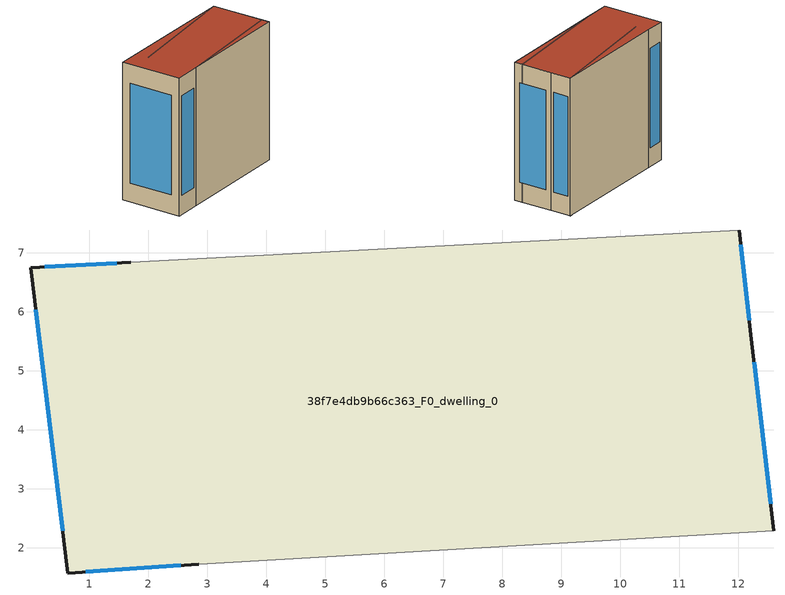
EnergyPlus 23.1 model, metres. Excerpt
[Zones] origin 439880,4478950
38f7e4db9b66c363_F0_dwelling_0
 floor ground (EU_floor_Construction): 12.02,7.39 12.22,5.61 12.6,2.29 2.86,1.72 0.64,1.58 0.01,6.75 1.7,6.84 z0
 wall outside (EU_wall_Construction): 12.6,2.29 12.22,5.61 12.02,7.39 / 1.7,6.84 0.01,6.75 0.64,1.58 2.86,1.72 z0:12
 wall adiabatic (EU_wall_Construction): 12.02,7.39 1.7,6.84 / 2.86,1.72 12.6,2.29 z0:12
 window (EU_Window_Construction): 12.19,5.86 12.05,7.14 / 12.55,2.75 12.27,5.15 / 0.94,1.6 2.55,1.7 / 0.09,6.03 0.55,2.29 / 1.47,6.83 0.24,6.76 z1.67:10.33
 roof outside (EU_roof_Construction): 12.6,2.29 12.22,5.61 12.02,7.39 1.7,6.84 0.01,6.75 0.64,1.58 2.86,1.72 z12
shading: 2.86,1.72 12.52,2.99 / 12.02,7.39 1.89,5.72 z0:12
[Building]
EU S2 Campaign: North Axis=0; Terrain=City; Solar Distribution=FullExterior
[Site:Location]
Madrid: Latitude=40.5; Longitude=-3.5; Time Zone=1; Elevation=609
[SizingPeriod:WeatherFileDays]
AnnualSizingPeriod: Begin Month=1; Begin Day of Month=1; End Month=12; End Day of Month=31; Day of Week for Start Day=Monday; Use Weather File Daylight Saving Period=No; Use Weather File Rain and Snow Indicators=No
[MATERIAL]
EU_InternalMass_Material: Roughness=MediumRough; Thickness=0.1; Conductivity=1; Density=1800; Specific Heat=900; Thermal Absorptance=0.9; Solar Absorptance=0.7; Visible Absorptance=0.7
[MATERIAL:NOMASS] Roughness=MediumRough; Thermal Absorptance=0.9; Solar Absorptance=0.7; Visible Absorptance=0.7
Name | Thermal Resistance
EU_wall_NoMass | 1.60022
EU_roof_NoMass | 1.57597
EU_floor_NoMass | 0.470652
[WINDOWMATERIAL:SIMPLEGLAZINGSYSTEM]
EU_Window_SimpleGlazing: UFactor=3.28802; Solar Heat Gain Coefficient=0.85; Visible Transmittance=0.85
[CONSTRUCTION]
EU_wall_Construction: EU_wall_NoMass
EU_roof_Construction: EU_roof_NoMass
EU_floor_Construction: EU_floor_NoMass
EU_Window_Construction: EU_Window_SimpleGlazing
EU_InternalMass_Construction: EU_InternalMass_Material
[ZONE]
38f7e4db9b66c363_F0_dwelling_0: Type=1; Multiplier=1; Ceiling Height=autocalculate; Volume=742.698; Floor Area=autocalculate; Part of Total Floor Area=Yes
[INTERNALMASS]
38f7e4db9b66c363_F0_dwelling_0_EU_InternalMass: Construction=EU_InternalMass_Construction; Zone or ZoneList=38f7e4db9b66c363_F0_dwelling_0; Surface Area=61.8916
[OTHEREQUIPMENT]
EU_Step8_InternalGain_38f7e4db9b66c363_F0_dwelling_0_f000: Fuel Type=Electricity; Zone or ZoneList or Space or SpaceList=38f7e4db9b66c363_F0_dwelling_0; Schedule=EU_Step8_GainSchedule_38f7e4db9b66c363_F0_dwelling_0_f000; Design Level Calculation Method=Watts/Area; Power per Zone Floor Area=1; Fraction Latent=0; Fraction Radiant=0; Fraction Lost=0; Carbon Dioxide Generation Rate=0; EndUse Subcategory=EU_Step8_InternalGains
[ZONEVENTILATION:DESIGNFLOWRATE]
EU_ConstantAir_38f7e4db9b66c363_F0_dwelling_0: Zone or ZoneList or Space or SpaceList=38f7e4db9b66c363_F0_dwelling_0; Schedule=EU_AlwaysOn; Design Flow Rate Calculation Method=AirChanges/Hour; Air Changes per Hour=0.480704; Ventilation Type=Natural; Fan Pressure Rise=0; Fan Total Efficiency=1; Constant Term Coefficient=1; Temperature Term Coefficient=0; Velocity Term Coefficient=0; Velocity Squared Term Coefficient=0; Minimum Indoor Temperature=-100; Maximum Indoor Temperature=100; Delta Temperature=-100; Minimum Outdoor Temperature=-100; Maximum Outdoor Temperature=100; Maximum Wind Speed=40
[HVACTEMPLATE:THERMOSTAT]
EU_HeatOnly_38f7e4db9b66c363_F0_dwelling_0: Constant Heating Setpoint=20; Constant Cooling Setpoint=50
[HVACTEMPLATE:ZONE:IDEALLOADSAIRSYSTEM]
38f7e4db9b66c363_F0_dwelling_0: Template Thermostat=EU_HeatOnly_38f7e4db9b66c363_F0_dwelling_0; System Availability Schedule=EU_AlwaysOn; Maximum Heating Supply Air Temperature=50; Minimum Cooling Supply Air Temperature=13; Maximum Heating Supply Air Humidity Ratio=0.0156; Minimum Cooling Supply Air Humidity Ratio=0.0077; Heating Limit=NoLimit; Cooling Limit=NoLimit; Heating Availability Schedule=EU_AlwaysOn; Cooling Availability Schedule=EU_CoolingOff; Dehumidification Control Type=ConstantSensibleHeatRatio; Cooling Sensible Heat Ratio=0.7; Dehumidification Setpoint=60; Humidification Control Type=None; Humidification Setpoint=30; Outdoor Air Method=None; Outdoor Air Flow Rate per Person=0.00944; Outdoor Air Flow Rate per Zone Floor Area=0; Outdoor Air Flow Rate per Zone=0; Demand Controlled Ventilation Type=None; Outdoor Air Economizer Type=NoEconomizer; Heat Recovery Type=None; Sensible Heat Recovery Effectiveness=0.7; Latent Heat Recovery Effectiveness=0.65
[SIZING:ZONE]
38f7e4db9b66c363_F0_dwelling_0: Zone Cooling Design Supply Air Temperature Input Method=SupplyAirTemperature; Zone Cooling Design Supply Air Temperature=13; Zone Heating Design Supply Air Temperature Input Method=SupplyAirTemperature; Zone Heating Design Supply Air Temperature=50; Zone Cooling Design Supply Air Humidity Ratio=0.008; Zone Heating Design Supply Air Humidity Ratio=0.008; Cooling Design Air Flow Method=DesignDay; Cooling Design Air Flow Rate=0; Cooling Minimum Air Flow per Zone Floor Area=0.000762; Cooling Minimum Air Flow=0; Cooling Minimum Air Flow Fraction=0.2; Heating Design Air Flow Method=DesignDay; Heating Design Air Flow Rate=0; Heating Maximum Air Flow per Zone Floor Area=0.002032; Heating Maximum Air Flow=0.141576; Heating Maximum Air Flow Fraction=0.3; Account for Dedicated Outdoor Air System=No; Dedicated Outdoor Air System Control Strategy=NeutralSupplyAir; Dedicated Outdoor Air Low Setpoint Temperature for Design=autosize; Dedicated Outdoor Air High Setpoint Temperature for Design=autosize; Zone Load Sizing Method=Sensible Load Only No Latent Load; Zone Latent Cooling Design Supply Air Humidity Ratio Input Method=HumidityRatioDifference; Zone Cooling Design Supply Air Humidity Ratio Difference=0.005; Zone Latent Heating Design Supply Air Humidity Ratio Input Method=HumidityRatioDifference; Zone Humidification Design Supply Air Humidity Ratio Difference=0.005
[SCHEDULE:CONSTANT]
Name | Hourly Value
EU_AlwaysOn | 1
EU_CoolingOff | 0
[SCHEDULE:FILE]
EU_Step8_GainSchedule_38f7e4db9b66c363_F0_dwelling_0_f000: File=../../schedules/38f7e4db9b66c363/38f7e4db9b66c363_F0_dwelling_0_f000_gain.csv; Column Number=1; Rows to Skip at Top=0; Number of Hours of Data=8760; Column Separator=Comma; Interpolate to Timestep=No; Minutes per Item=60; Adjust Schedule for Daylight Savings=Yes
